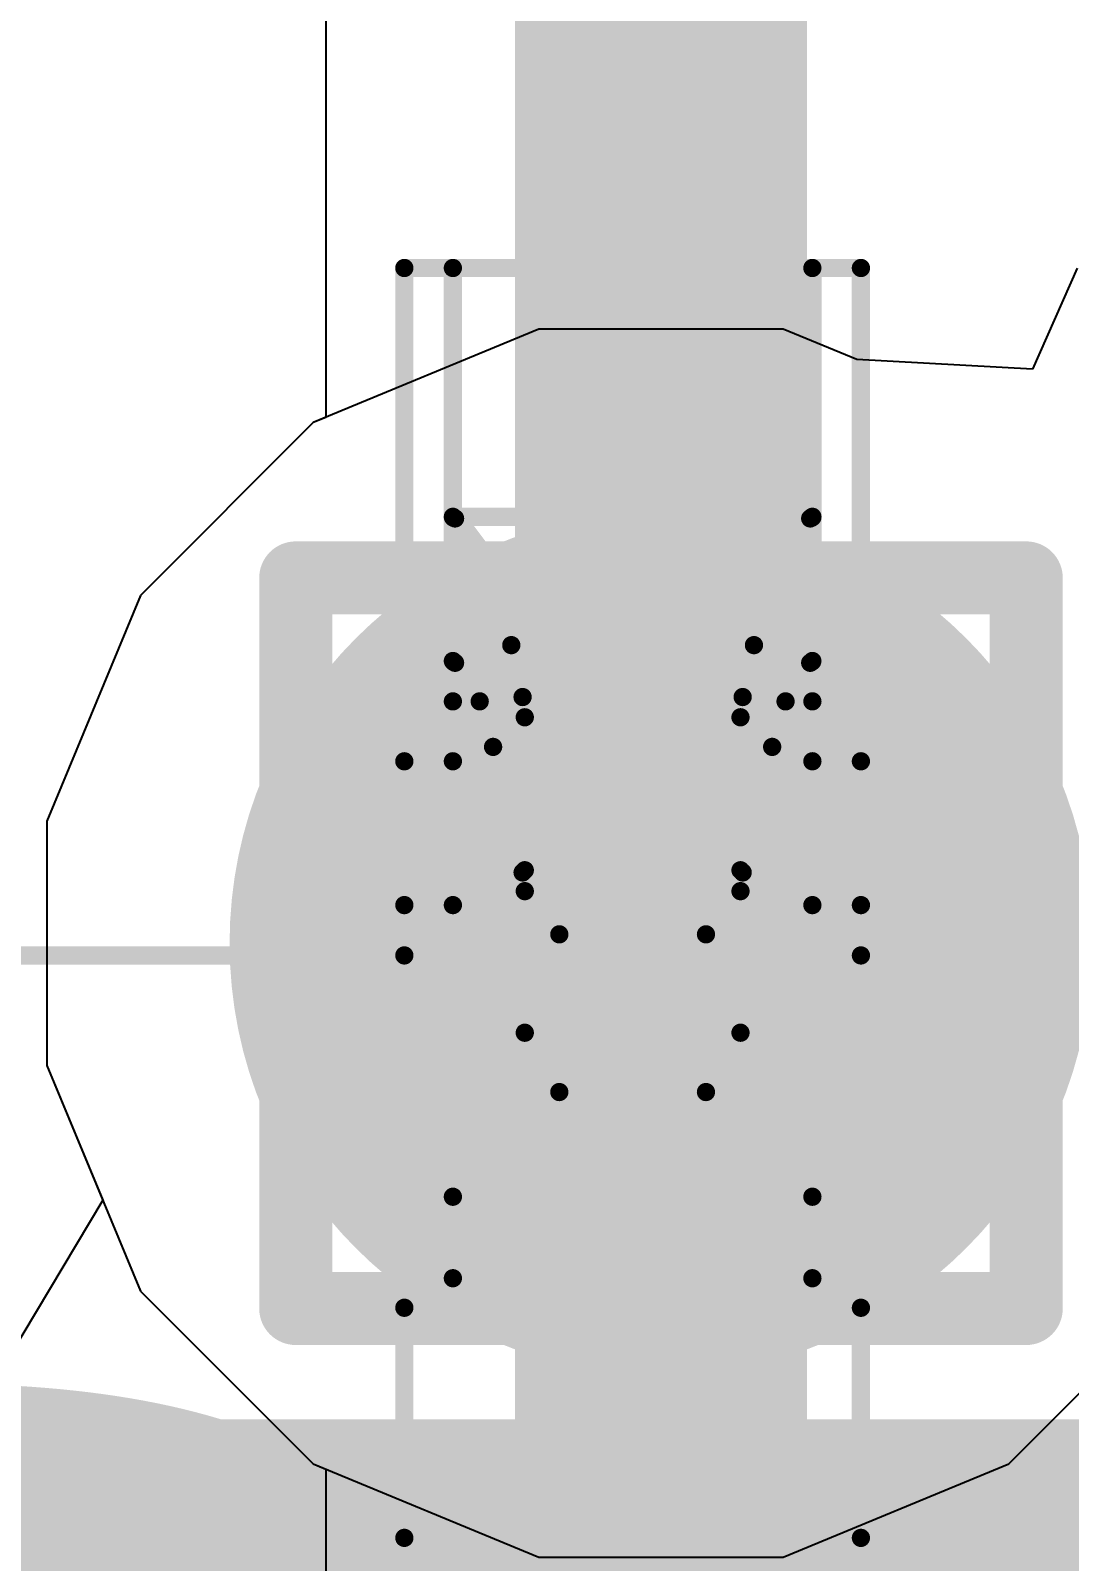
# Model space of a CAD drawing. Header units: inches. Extents: x -11 to 5433, y -4 to 5447.
# Drawn here: x 8.796 to 9.519, y 26.499 to 27.563 of the extents above; entities that cross this region are included whole.
import ezdxf

# ---------------------------------------------------------------- set-up
doc = ezdxf.new("R2010")
doc.units = ezdxf.units.IN
for name, color, linetype in [('Bottom Layer', 5, 'Continuous'), ('Bottom Overlay', 54, 'Continuous'), ('Drill Drawing', 1, 'Continuous'), ('Ground', 16, 'Continuous'), ('Mechanical 4', 56, 'Continuous'), ('Power', 76, 'Continuous'), ('Top Layer', 1, 'Continuous'), ('Top Solder', 216, 'Continuous'), ('Via Holes', 16, 'Continuous')]:
    doc.layers.add(name, color=color, linetype=linetype)
doc.styles.add('Arial', font='', dxfattribs={"height": 0.2})
doc.styles.get('Arial').set_extended_font_data('Arial')

# ---------------------------------------------------------------- blocks, each defined once
blk = doc.blocks.new('QTH_030_01_L_D_A_K_TR_157')
at = {"layer": 'Top Solder'}
for points in [[(5.49590087, 3.91260076), (6.00410153, 3.91260076), (6.00410153, 2.25940112), (5.49590087, 2.25940112)], [(5.99589987, 3.91260076), (6.50410053, 3.91260076), (6.50410053, 2.25940112), (5.99589987, 2.25940112)], [(6.49589887, 3.91260076), (7.00409953, 3.91260076), (7.00409953, 2.25940112), (6.49589887, 2.25940112)]]:
    blk.add_hatch(color=216, dxfattribs=at).paths.add_polyline_path(points)

msp = doc.modelspace()

# ---------------------------------------------------------------- hatches: boundary and pattern name
at = {"layer": 'Bottom Layer'}
h = msp.add_hatch(color=5, dxfattribs=at)
edge = h.paths.add_edge_path()
edge.add_arc((9.2346272, 26.92845008), 0.2999994, 0, 360)
at = {"layer": 'Ground'}
h = msp.add_hatch(color=16, dxfattribs=at)
edge = h.paths.add_edge_path()
edge.add_arc((9.2346272, 26.92845008), 0.2999994, 0, 360)
at = {"layer": 'Power'}
h = msp.add_hatch(color=76, dxfattribs=at)
edge = h.paths.add_edge_path()
edge.add_arc((9.2346272, 26.92845008), 0.2999994, 0, 360)
at = {"layer": 'Top Layer'}
h = msp.add_hatch(color=1, dxfattribs=at)
edge = h.paths.add_edge_path()
edge.add_arc((9.2346272, 26.92845008), 0.2999994, 0, 360)
at = {"layer": 'Via Holes'}
h = msp.add_hatch(color=7, dxfattribs=at)
edge = h.paths.add_edge_path()
edge.add_arc((9.2346272, 26.92845008), 0.1499997, 0, 360)

# ---------------------------------------------------------------- linework, layer by layer
at = {"layer": 'Bottom Layer'}
for p, q in [((9.00154918, 27.63581468), (9.00154918, 27.29408308)), ((9.00154918, 27.29408308), (8.99275316, 27.29044072)), ((8.99275316, 27.29044072), (8.87263656, 27.17032412)), ((8.87263656, 27.17032412), (8.807627799999999, 27.01338514)), ((8.807627799999999, 27.01338514), (8.807627799999999, 26.84351502)), ((8.807627799999999, 26.84351502), (8.87263656, 26.68657604)), ((8.87263656, 26.68657604), (8.99275316, 26.56645944)), ((8.99275316, 26.56645944), (9.00154918, 26.56281708)), ((9.00154918, 26.56281708), (9.00154918, 24.4403499))]:
    msp.add_line(p, q, dxfattribs=at)
for points in [[(9.2346272, 27.63581468, 0.2032, 0.2032, 0), (10.13555758, 28.53674506, 0.2032, 0.2032, 0)], [(9.2346272, 26.92845008, 0.2032, 0.2032, 0), (9.2346272, 27.63581468, 0.2032, 0.2032, 0)], [(9.2346272, 23.89421942, 0.2032, 0.2032, 0), (9.2346272, 26.92845008, 0.2032, 0.2032, 0)]]:
    msp.add_lwpolyline(points, format="xyseb", dxfattribs=at)
for points in [[(9.1838272, 27.63581468, 0.1016, 0.1016, 1), (9.285427199999999, 27.63581468, 0.1016, 0.1016, 1)], [(9.1838272, 27.63581468, 0.1016, 0.1016, 1), (9.285427199999999, 27.63581468, 0.1016, 0.1016, 1)], [(9.1838272, 26.92845008, 0.1016, 0.1016, 1), (9.285427199999999, 26.92845008, 0.1016, 0.1016, 1)], [(9.1838272, 26.92845008, 0.1016, 0.1016, 1), (9.285427199999999, 26.92845008, 0.1016, 0.1016, 1)]]:
    msp.add_lwpolyline(points, format="xyseb", close=True, dxfattribs=at)
at = {"layer": 'Drill Drawing'}
for points in [[(8.980627199999999, 27.18245008, 0.0508, 0.0508, 0), (9.4886272, 27.18245008, 0.0508, 0.0508, 0)], [(8.980627199999999, 26.67445008, 0.0508, 0.0508, 0), (8.980627199999999, 27.18245008, 0.0508, 0.0508, 0)], [(9.4886272, 26.67445008, 0.0508, 0.0508, 0), (9.4886272, 27.18245008, 0.0508, 0.0508, 0)], [(9.0822272, 27.08085008, 0.0508, 0.0508, 0), (9.3870272, 27.08085008, 0.0508, 0.0508, 0)], [(9.0822272, 26.77605008, 0.0508, 0.0508, 0), (9.0822272, 27.08085008, 0.0508, 0.0508, 0)], [(9.3870272, 26.77605008, 0.0508, 0.0508, 0), (9.3870272, 27.08085008, 0.0508, 0.0508, 0)], [(9.0822272, 26.77605008, 0.0508, 0.0508, 0), (9.3870272, 26.77605008, 0.0508, 0.0508, 0)], [(8.980627199999999, 26.67445008, 0.0508, 0.0508, 0), (9.4886272, 26.67445008, 0.0508, 0.0508, 0)]]:
    msp.add_lwpolyline(points, format="xyseb", dxfattribs=at)
for points in [[(8.9679272, 27.18245008, 0.0254, 0.0254, 1), (8.9933272, 27.18245008, 0.0254, 0.0254, 1)], [(8.9679272, 27.18245008, 0.0254, 0.0254, 1), (8.9933272, 27.18245008, 0.0254, 0.0254, 1)], [(9.4759272, 27.18245008, 0.0254, 0.0254, 1), (9.5013272, 27.18245008, 0.0254, 0.0254, 1)], [(9.4759272, 27.18245008, 0.0254, 0.0254, 1), (9.5013272, 27.18245008, 0.0254, 0.0254, 1)], [(9.0695272, 27.08085008, 0.0254, 0.0254, 1), (9.094927199999999, 27.08085008, 0.0254, 0.0254, 1)], [(9.0695272, 27.08085008, 0.0254, 0.0254, 1), (9.094927199999999, 27.08085008, 0.0254, 0.0254, 1)], [(9.3743272, 27.08085008, 0.0254, 0.0254, 1), (9.3997272, 27.08085008, 0.0254, 0.0254, 1)], [(9.3743272, 27.08085008, 0.0254, 0.0254, 1), (9.3997272, 27.08085008, 0.0254, 0.0254, 1)], [(9.0695272, 26.77605008, 0.0254, 0.0254, 1), (9.094927199999999, 26.77605008, 0.0254, 0.0254, 1)], [(9.0695272, 26.77605008, 0.0254, 0.0254, 1), (9.094927199999999, 26.77605008, 0.0254, 0.0254, 1)], [(9.3743272, 26.77605008, 0.0254, 0.0254, 1), (9.3997272, 26.77605008, 0.0254, 0.0254, 1)], [(9.3743272, 26.77605008, 0.0254, 0.0254, 1), (9.3997272, 26.77605008, 0.0254, 0.0254, 1)], [(8.9679272, 26.67445008, 0.0254, 0.0254, 1), (8.9933272, 26.67445008, 0.0254, 0.0254, 1)], [(8.9679272, 26.67445008, 0.0254, 0.0254, 1), (8.9933272, 26.67445008, 0.0254, 0.0254, 1)], [(9.4759272, 26.67445008, 0.0254, 0.0254, 1), (9.5013272, 26.67445008, 0.0254, 0.0254, 1)], [(9.4759272, 26.67445008, 0.0254, 0.0254, 1), (9.5013272, 26.67445008, 0.0254, 0.0254, 1)]]:
    msp.add_lwpolyline(points, format="xyseb", close=True, dxfattribs=at)
at = {"layer": 'Ground'}
for p, q in [((9.5240348, 27.39775318), (9.49292234, 27.3275171)), ((9.149692139999999, 27.35544948), (8.99275316, 27.29044072)), ((9.31956226, 27.35544948), (9.149692139999999, 27.35544948)), ((9.37072802, 27.33425572), (9.31956226, 27.35544948)), ((9.49292234, 27.3275171), (9.37072802, 27.33425572)), ((8.99275316, 27.29044072), (8.87263656, 27.17032412)), ((8.87263656, 27.17032412), (8.807627799999999, 27.01338514)), ((8.807627799999999, 27.01338514), (8.807627799999999, 26.84351502)), ((8.807627799999999, 26.84351502), (8.87263656, 26.68657604)), ((8.87263656, 26.68657604), (8.99275316, 26.56645944)), ((9.47650124, 26.56645944), (9.596617839999999, 26.68657604)), ((8.99275316, 26.56645944), (9.149692139999999, 26.50145068)), ((9.31956226, 26.50145068), (9.47650124, 26.56645944)), ((9.149692139999999, 26.50145068), (9.31956226, 26.50145068))]:
    msp.add_line(p, q, dxfattribs=at)
at = {"layer": 'Mechanical 4'}
for points in [[(9.0561541, 27.39794622, 0.0127, 0.0127, 0), (9.3736541, 27.39794622, 0.0127, 0.0127, 0)], [(9.0561541, 26.5149457, 0.0127, 0.0127, 0), (9.0561541, 27.39794622, 0.0127, 0.0127, 0)], [(9.08990562, 26.69548128, 0.0127, 0.0127, 0), (9.08990562, 27.39794622, 0.0127, 0.0127, 0)], [(9.33990512, 26.69548128, 0.0127, 0.0127, 0), (9.33990512, 27.39794622, 0.0127, 0.0127, 0)], [(9.3736541, 26.5149457, 0.0127, 0.0127, 0), (9.3736541, 27.39794622, 0.0127, 0.0127, 0)], [(9.0899996, 27.224609, 0.0127, 0.0127, -0.0326054854900271), (9.089903080000001, 27.22474616, 0.0127, 0.0127, 0)], [(9.08990562, 27.22494682, 0.0127, 0.0127, 0), (9.33990512, 27.22494682, 0.0127, 0.0127, 0)], [(9.09007072, 27.22453788, 0.0127, 0.0127, -0.02828759407370729), (9.09000214, 27.224609, 0.0127, 0.0127, 0)], [(9.090164699999999, 27.22445914, 0.0127, 0.0127, -0.02675080195498247), (9.09007072, 27.22453788, 0.0127, 0.0127, 0)], [(9.09028916, 27.22437278, 0.0127, 0.0127, -0.02199381122889191), (9.090164699999999, 27.22445914, 0.0127, 0.0127, 0)], [(9.090456799999998, 27.22427626, 0.0127, 0.0127, -0.01668692775110272), (9.09028916, 27.22437278, 0.0127, 0.0127, 0)], [(9.09066, 27.22416958, 0.0127, 0.0127, -0.009375562057517167), (9.09045426, 27.22427626, 0.0127, 0.0127, 0)], [(9.09089876, 27.22405528, 0.0127, 0.0127, -0.005205298928596965), (9.09066, 27.22416704, 0.0127, 0.0127, 0)], [(9.09089876, 27.22405528, 0.0127, 0.0127, 0), (9.091155299999999, 27.2239359, 0.0127, 0.0127, 0)], [(9.091155299999999, 27.2239359, 0.0127, 0.0127, 0), (9.091424539999998, 27.22381652, 0.0127, 0.0127, 0)], [(9.091424539999998, 27.12343572, 0.0127, 0.0127, 0), (9.091424539999998, 27.22381652, 0.0127, 0.0127, 0)], [(9.091424539999998, 27.22381652, 0.0127, 0.0127, -0.1798941776662689), (9.13053292, 27.13571154, 0.0127, 0.0127, 0)], [(9.299277819999999, 27.13571154, 0.0127, 0.0127, -0.1798941776662689), (9.3383862, 27.22381652, 0.0127, 0.0127, 0)], [(9.3383862, 27.22381652, 0.0127, 0.0127, 0), (9.33889674, 27.22405274, 0.0127, 0.0127, 0)], [(9.3383862, 27.12343572, 0.0127, 0.0127, 0), (9.3383862, 27.22381652, 0.0127, 0.0127, 0)], [(9.33889674, 27.22405274, 0.0127, 0.0127, 0), (9.33913296, 27.2241645, 0.0127, 0.0127, 0)], [(9.339343779999998, 27.22427118, 0.0127, 0.0127, -0.007070259544648636), (9.33913296, 27.2241645, 0.0127, 0.0127, 0)], [(9.339519039999999, 27.22437024, 0.0127, 0.0127, -0.01220881844526763), (9.33934124, 27.22427118, 0.0127, 0.0127, 0)], [(9.33966128, 27.22446168, 0.0127, 0.0127, -0.02261982994822767), (9.33952158, 27.22437024, 0.0127, 0.0127, 0)], [(9.3397578, 27.22454042, 0.0127, 0.0127, -0.03188108952632918), (9.339658739999999, 27.22446168, 0.0127, 0.0127, 0)], [(9.33982384, 27.22461408, 0.0127, 0.0127, -0.03744577971802591), (9.3397578, 27.22454042, 0.0127, 0.0127, 0)], [(9.33986956, 27.22468012, 0.0127, 0.0127, -0.0326886642812205), (9.33982384, 27.22461154, 0.0127, 0.0127, 0)], [(9.33990258, 27.22474616, 0.0127, 0.0127, -0.01323434488207277), (9.33986702, 27.22468012, 0.0127, 0.0127, 0)], [(9.13053292, 27.13571154, 0.0127, 0.0127, 0), (9.299277819999999, 27.13571154, 0.0127, 0.0127, 0)], [(9.13053292, 27.13571154, 0.0127, 0.0127, 0), (9.1383866, 27.0996156, 0.0127, 0.0127, 0)], [(9.29142414, 27.0996156, 0.0127, 0.0127, 0), (9.299277819999999, 27.13571154, 0.0127, 0.0127, 0)], [(9.09000214, 27.1244949, 0.0127, 0.0127, -0.02859692944969303), (9.089903080000001, 27.12467778, 0.0127, 0.0127, 0)], [(9.090164699999999, 27.12429678, 0.0127, 0.0127, -0.05432141879523286), (9.090004679999998, 27.12449744, 0.0127, 0.0127, 0)], [(9.09028916, 27.1241774, 0.0127, 0.0127, -0.02338615136257071), (9.090164699999999, 27.12429424, 0.0127, 0.0127, 0)], [(9.09045426, 27.12405294, 0.0127, 0.0127, -0.01856230620064874), (9.09028916, 27.12417994, 0.0127, 0.0127, 0)], [(9.09066, 27.12390816, 0.0127, 0.0127, -0.01073692515554135), (9.09045426, 27.1240504, 0.0127, 0.0127, 0)], [(9.09089876, 27.12375576, 0.0127, 0.0127, -0.006054831039787345), (9.09066254, 27.12390816, 0.0127, 0.0127, 0)], [(9.09089876, 27.1237583, 0.0127, 0.0127, 0), (9.091155299999999, 27.12359828, 0.0127, 0.0127, 0)], [(9.091155299999999, 27.12359828, 0.0127, 0.0127, 0), (9.091424539999998, 27.12343572, 0.0127, 0.0127, 0)], [(9.091424539999998, 27.12343826, 0.0127, 0.0127, -0.1625908253546253), (9.11786594, 27.0649446, 0.0127, 0.0127, 0)], [(9.3119448, 27.0649446, 0.0127, 0.0127, -0.1625908253546254), (9.3383862, 27.12343826, 0.0127, 0.0127, 0)], [(9.3383862, 27.12343572, 0.0127, 0.0127, 0), (9.33889674, 27.12375322, 0.0127, 0.0127, 0)], [(9.33913296, 27.12390308, 0.0127, 0.0127, -0.004820614362828919), (9.33889674, 27.12375322, 0.0127, 0.0127, 0)], [(9.33934124, 27.12404532, 0.0127, 0.0127, -0.008119958883535592), (9.33913042, 27.12390308, 0.0127, 0.0127, 0)], [(9.339519039999999, 27.12418248, 0.0127, 0.0127, -0.01372913840224091), (9.33934124, 27.12404786, 0.0127, 0.0127, 0)], [(9.339658739999999, 27.12429932, 0.0127, 0.0127, -0.02446216609395667), (9.33952158, 27.12417994, 0.0127, 0.0127, 0)], [(9.3397578, 27.124406, 0.0127, 0.0127, -0.03231853505447358), (9.339658739999999, 27.12429932, 0.0127, 0.0127, 0)], [(9.33982384, 27.12450252, 0.0127, 0.0127, -0.03504148004657327), (9.3397578, 27.124406, 0.0127, 0.0127, 0)], [(9.33986956, 27.12459142, 0.0127, 0.0127, -0.02840446108868907), (9.33982384, 27.12450252, 0.0127, 0.0127, 0)], [(9.33990512, 27.12467524, 0.0127, 0.0127, -0.01102179287357627), (9.33986956, 27.12458888, 0.0127, 0.0127, 0)], [(9.08990562, 27.09661078, 0.0127, 0.0127, 0), (9.108566999999999, 27.09661078, 0.0127, 0.0127, 0)], [(9.1383866, 26.9776575, 0.0127, 0.0127, 0), (9.1383866, 27.0996156, 0.0127, 0.0127, 0)], [(9.1383866, 27.0996156, 0.0127, 0.0127, -0.05365795323432798), (9.13990552, 27.085544, 0.0127, 0.0127, 0)], [(9.28990522, 27.085544, 0.0127, 0.0127, -0.05365795323520318), (9.29142414, 27.0996156, 0.0127, 0.0127, 0)], [(9.29142414, 26.9776575, 0.0127, 0.0127, 0), (9.29142414, 27.0996156, 0.0127, 0.0127, 0)], [(9.321243739999998, 27.09661078, 0.0127, 0.0127, 0), (9.33990512, 27.09661078, 0.0127, 0.0127, 0)], [(9.13990552, 26.86619468, 0.0127, 0.0127, 0), (9.13990552, 27.085544, 0.0127, 0.0127, 0)], [(9.28990522, 26.86619468, 0.0127, 0.0127, 0), (9.28990522, 27.085544, 0.0127, 0.0127, 0)], [(9.1178634, 27.06494714, 0.0127, 0.0127, 0), (9.1383866, 26.9776575, 0.0127, 0.0127, 0)], [(9.29142414, 26.9776575, 0.0127, 0.0127, 0), (9.3119448, 27.06494714, 0.0127, 0.0127, 0)], [(9.0561541, 27.05494462, 0.0127, 0.0127, 0), (9.08990562, 27.05494462, 0.0127, 0.0127, 0)], [(9.33990512, 27.05494462, 0.0127, 0.0127, 0), (9.3736541, 27.05494462, 0.0127, 0.0127, 0)], [(9.1383866, 26.9776575, 0.0127, 0.0127, -0.05786387190151768), (9.13990552, 26.96463492, 0.0127, 0.0127, 0)], [(9.163913599999999, 26.93460704, 0.0127, 0.0127, -0.2374801051851251), (9.13990552, 26.97917896, 0.0127, 0.0127, 0)], [(9.28990522, 26.97917896, 0.0127, 0.0127, -0.2374801051860468), (9.26589714, 26.93460704, 0.0127, 0.0127, 0)], [(9.28990522, 26.96463492, 0.0127, 0.0127, -0.05786387190108001), (9.29142414, 26.9776575, 0.0127, 0.0127, 0)], [(9.0561541, 26.95494482, 0.0127, 0.0127, 0), (9.08990562, 26.95494482, 0.0127, 0.0127, 0)], [(9.33990512, 26.95494482, 0.0127, 0.0127, 0), (9.3736541, 26.95494482, 0.0127, 0.0127, 0)], [(9.16391614, 26.93460704, 0.0127, 0.0127, 0), (9.2658946, 26.93460704, 0.0127, 0.0127, 0)], [(9.16391614, 26.82494508, 0.0127, 0.0127, 0), (9.16391614, 26.93460704, 0.0127, 0.0127, 0)], [(9.2658946, 26.82494508, 0.0127, 0.0127, 0), (9.2658946, 26.93460704, 0.0127, 0.0127, 0)], [(8.7386541, 26.91994615999999, 0.0127, 0.0127, 0), (9.0561541, 26.91994615999999, 0.0127, 0.0127, 0)], [(9.3736541, 26.91994615999999, 0.0127, 0.0127, 0), (9.691154099999999, 26.91994615999999, 0.0127, 0.0127, 0)], [(9.163913599999999, 26.82494762, 0.0127, 0.0127, -0.2473774779348601), (9.13990552, 26.86619722, 0.0127, 0.0127, 0)], [(9.28990522, 26.86619722, 0.0127, 0.0127, -0.2473774779353234), (9.26589714, 26.82494762, 0.0127, 0.0127, 0)], [(9.16391614, 26.82494508, 0.0127, 0.0127, 0), (9.2658946, 26.82494508, 0.0127, 0.0127, 0)], [(9.08990562, 26.75215376, 0.0127, 0.0127, 0), (9.33990512, 26.75215376, 0.0127, 0.0127, 0)], [(9.08990562, 26.69548128, 0.0127, 0.0127, 0), (9.33990512, 26.69548128, 0.0127, 0.0127, 0)], [(9.0561541, 26.67494538, 0.0127, 0.0127, 0), (9.3736541, 26.67494538, 0.0127, 0.0127, 0)], [(9.0561541, 26.5149457, 0.0127, 0.0127, 0), (9.3736541, 26.5149457, 0.0127, 0.0127, 0)]]:
    msp.add_lwpolyline(points, format="xyseb", dxfattribs=at)
for points in [[(9.0529791, 27.39794622, 0.00635, 0.00635, 1), (9.0593291, 27.39794622, 0.00635, 0.00635, 1)], [(9.0529791, 27.39794622, 0.00635, 0.00635, 1), (9.0593291, 27.39794622, 0.00635, 0.00635, 1)], [(9.086730619999999, 27.39794622, 0.00635, 0.00635, 1), (9.09308062, 27.39794622, 0.00635, 0.00635, 1)], [(9.33673012, 27.39794622, 0.00635, 0.00635, 1), (9.34308012, 27.39794622, 0.00635, 0.00635, 1)], [(9.370479099999999, 27.39794622, 0.00635, 0.00635, 1), (9.3768291, 27.39794622, 0.00635, 0.00635, 1)], [(9.370479099999999, 27.39794622, 0.00635, 0.00635, 1), (9.3768291, 27.39794622, 0.00635, 0.00635, 1)], [(9.086728079999999, 27.22474616, 0.00635, 0.00635, 1), (9.09307808, 27.22474616, 0.00635, 0.00635, 1)], [(9.086730619999999, 27.22494682, 0.00635, 0.00635, 1), (9.09308062, 27.22494682, 0.00635, 0.00635, 1)], [(9.0868246, 27.224609, 0.00635, 0.00635, 1), (9.0931746, 27.224609, 0.00635, 0.00635, 1)], [(9.086827139999999, 27.224609, 0.00635, 0.00635, 1), (9.09317714, 27.224609, 0.00635, 0.00635, 1)], [(9.08689572, 27.22453788, 0.00635, 0.00635, 1), (9.093245719999999, 27.22453788, 0.00635, 0.00635, 1)], [(9.08689572, 27.22453788, 0.00635, 0.00635, 1), (9.093245719999999, 27.22453788, 0.00635, 0.00635, 1)], [(9.0869897, 27.22445914, 0.00635, 0.00635, 1), (9.0933397, 27.22445914, 0.00635, 0.00635, 1)], [(9.0869897, 27.22445914, 0.00635, 0.00635, 1), (9.0933397, 27.22445914, 0.00635, 0.00635, 1)], [(9.087114159999999, 27.22437278, 0.00635, 0.00635, 1), (9.09346416, 27.22437278, 0.00635, 0.00635, 1)], [(9.087114159999999, 27.22437278, 0.00635, 0.00635, 1), (9.09346416, 27.22437278, 0.00635, 0.00635, 1)], [(9.087279259999999, 27.22427626, 0.00635, 0.00635, 1), (9.09362926, 27.22427626, 0.00635, 0.00635, 1)], [(9.0872818, 27.22427626, 0.00635, 0.00635, 1), (9.093631799999999, 27.22427626, 0.00635, 0.00635, 1)], [(9.087485, 27.22416958, 0.00635, 0.00635, 1), (9.093834999999999, 27.22416958, 0.00635, 0.00635, 1)], [(9.087485, 27.22416704, 0.00635, 0.00635, 1), (9.093834999999999, 27.22416704, 0.00635, 0.00635, 1)], [(9.08772376, 27.22405528, 0.00635, 0.00635, 1), (9.094073759999999, 27.22405528, 0.00635, 0.00635, 1)], [(9.08772376, 27.22405528, 0.00635, 0.00635, 1), (9.094073759999999, 27.22405528, 0.00635, 0.00635, 1)], [(9.0879803, 27.2239359, 0.00635, 0.00635, 1), (9.0943303, 27.2239359, 0.00635, 0.00635, 1)], [(9.0879803, 27.2239359, 0.00635, 0.00635, 1), (9.0943303, 27.2239359, 0.00635, 0.00635, 1)], [(9.08824954, 27.22381652, 0.00635, 0.00635, 1), (9.094599539999999, 27.22381652, 0.00635, 0.00635, 1)], [(9.08824954, 27.22381652, 0.00635, 0.00635, 1), (9.094599539999999, 27.22381652, 0.00635, 0.00635, 1)], [(9.08824954, 27.22381652, 0.00635, 0.00635, 1), (9.094599539999999, 27.22381652, 0.00635, 0.00635, 1)], [(9.3352112, 27.22381652, 0.00635, 0.00635, 1), (9.3415612, 27.22381652, 0.00635, 0.00635, 1)], [(9.3352112, 27.22381652, 0.00635, 0.00635, 1), (9.3415612, 27.22381652, 0.00635, 0.00635, 1)], [(9.3352112, 27.22381652, 0.00635, 0.00635, 1), (9.3415612, 27.22381652, 0.00635, 0.00635, 1)], [(9.335721739999999, 27.22405274, 0.00635, 0.00635, 1), (9.34207174, 27.22405274, 0.00635, 0.00635, 1)], [(9.335721739999999, 27.22405274, 0.00635, 0.00635, 1), (9.34207174, 27.22405274, 0.00635, 0.00635, 1)], [(9.335957959999998, 27.2241645, 0.00635, 0.00635, 1), (9.34230796, 27.2241645, 0.00635, 0.00635, 1)], [(9.335957959999998, 27.2241645, 0.00635, 0.00635, 1), (9.34230796, 27.2241645, 0.00635, 0.00635, 1)], [(9.336166239999999, 27.22427118, 0.00635, 0.00635, 1), (9.34251624, 27.22427118, 0.00635, 0.00635, 1)], [(9.33616878, 27.22427118, 0.00635, 0.00635, 1), (9.34251878, 27.22427118, 0.00635, 0.00635, 1)], [(9.33634404, 27.22437024, 0.00635, 0.00635, 1), (9.34269404, 27.22437024, 0.00635, 0.00635, 1)], [(9.336346579999999, 27.22437024, 0.00635, 0.00635, 1), (9.34269658, 27.22437024, 0.00635, 0.00635, 1)], [(9.33648374, 27.22446168, 0.00635, 0.00635, 1), (9.34283374, 27.22446168, 0.00635, 0.00635, 1)], [(9.33648628, 27.22446168, 0.00635, 0.00635, 1), (9.342836279999998, 27.22446168, 0.00635, 0.00635, 1)], [(9.3365828, 27.22454042, 0.00635, 0.00635, 1), (9.3429328, 27.22454042, 0.00635, 0.00635, 1)], [(9.3365828, 27.22454042, 0.00635, 0.00635, 1), (9.3429328, 27.22454042, 0.00635, 0.00635, 1)], [(9.336648839999999, 27.22461408, 0.00635, 0.00635, 1), (9.34299884, 27.22461408, 0.00635, 0.00635, 1)], [(9.336648839999999, 27.22461154, 0.00635, 0.00635, 1), (9.34299884, 27.22461154, 0.00635, 0.00635, 1)], [(9.33669202, 27.22468012, 0.00635, 0.00635, 1), (9.34304202, 27.22468012, 0.00635, 0.00635, 1)], [(9.33669456, 27.22468012, 0.00635, 0.00635, 1), (9.34304456, 27.22468012, 0.00635, 0.00635, 1)], [(9.33672758, 27.22474616, 0.00635, 0.00635, 1), (9.34307758, 27.22474616, 0.00635, 0.00635, 1)], [(9.33673012, 27.22494682, 0.00635, 0.00635, 1), (9.34308012, 27.22494682, 0.00635, 0.00635, 1)], [(9.12735792, 27.13571154, 0.00635, 0.00635, 1), (9.133707919999999, 27.13571154, 0.00635, 0.00635, 1)], [(9.12735792, 27.13571154, 0.00635, 0.00635, 1), (9.133707919999999, 27.13571154, 0.00635, 0.00635, 1)], [(9.12735792, 27.13571154, 0.00635, 0.00635, 1), (9.133707919999999, 27.13571154, 0.00635, 0.00635, 1)], [(9.29610282, 27.13571154, 0.00635, 0.00635, 1), (9.30245282, 27.13571154, 0.00635, 0.00635, 1)], [(9.29610282, 27.13571154, 0.00635, 0.00635, 1), (9.30245282, 27.13571154, 0.00635, 0.00635, 1)], [(9.29610282, 27.13571154, 0.00635, 0.00635, 1), (9.30245282, 27.13571154, 0.00635, 0.00635, 1)], [(9.086728079999999, 27.12467778, 0.00635, 0.00635, 1), (9.09307808, 27.12467778, 0.00635, 0.00635, 1)], [(9.086827139999999, 27.1244949, 0.00635, 0.00635, 1), (9.09317714, 27.1244949, 0.00635, 0.00635, 1)], [(9.08682968, 27.12449744, 0.00635, 0.00635, 1), (9.09317968, 27.12449744, 0.00635, 0.00635, 1)], [(9.0869897, 27.12429678, 0.00635, 0.00635, 1), (9.0933397, 27.12429678, 0.00635, 0.00635, 1)], [(9.0869897, 27.12429424, 0.00635, 0.00635, 1), (9.0933397, 27.12429424, 0.00635, 0.00635, 1)], [(9.087114159999999, 27.12417994, 0.00635, 0.00635, 1), (9.09346416, 27.12417994, 0.00635, 0.00635, 1)], [(9.087114159999999, 27.1241774, 0.00635, 0.00635, 1), (9.09346416, 27.1241774, 0.00635, 0.00635, 1)], [(9.087279259999999, 27.12405294, 0.00635, 0.00635, 1), (9.09362926, 27.12405294, 0.00635, 0.00635, 1)], [(9.087279259999999, 27.1240504, 0.00635, 0.00635, 1), (9.09362926, 27.1240504, 0.00635, 0.00635, 1)], [(9.087485, 27.12390816, 0.00635, 0.00635, 1), (9.093834999999999, 27.12390816, 0.00635, 0.00635, 1)], [(9.08748754, 27.12390816, 0.00635, 0.00635, 1), (9.093837539999999, 27.12390816, 0.00635, 0.00635, 1)], [(9.08772376, 27.1237583, 0.00635, 0.00635, 1), (9.094073759999999, 27.1237583, 0.00635, 0.00635, 1)], [(9.08772376, 27.12375576, 0.00635, 0.00635, 1), (9.094073759999999, 27.12375576, 0.00635, 0.00635, 1)], [(9.0879803, 27.12359828, 0.00635, 0.00635, 1), (9.0943303, 27.12359828, 0.00635, 0.00635, 1)], [(9.0879803, 27.12359828, 0.00635, 0.00635, 1), (9.0943303, 27.12359828, 0.00635, 0.00635, 1)], [(9.08824954, 27.12343826, 0.00635, 0.00635, 1), (9.094599539999999, 27.12343826, 0.00635, 0.00635, 1)], [(9.08824954, 27.12343572, 0.00635, 0.00635, 1), (9.094599539999999, 27.12343572, 0.00635, 0.00635, 1)], [(9.08824954, 27.12343572, 0.00635, 0.00635, 1), (9.094599539999999, 27.12343572, 0.00635, 0.00635, 1)], [(9.3352112, 27.12343826, 0.00635, 0.00635, 1), (9.3415612, 27.12343826, 0.00635, 0.00635, 1)], [(9.3352112, 27.12343572, 0.00635, 0.00635, 1), (9.3415612, 27.12343572, 0.00635, 0.00635, 1)], [(9.3352112, 27.12343572, 0.00635, 0.00635, 1), (9.3415612, 27.12343572, 0.00635, 0.00635, 1)], [(9.335721739999999, 27.12375322, 0.00635, 0.00635, 1), (9.34207174, 27.12375322, 0.00635, 0.00635, 1)], [(9.335721739999999, 27.12375322, 0.00635, 0.00635, 1), (9.34207174, 27.12375322, 0.00635, 0.00635, 1)], [(9.33595542, 27.12390308, 0.00635, 0.00635, 1), (9.342305419999999, 27.12390308, 0.00635, 0.00635, 1)], [(9.335957959999998, 27.12390308, 0.00635, 0.00635, 1), (9.34230796, 27.12390308, 0.00635, 0.00635, 1)], [(9.336166239999999, 27.12404786, 0.00635, 0.00635, 1), (9.34251624, 27.12404786, 0.00635, 0.00635, 1)], [(9.336166239999999, 27.12404532, 0.00635, 0.00635, 1), (9.34251624, 27.12404532, 0.00635, 0.00635, 1)], [(9.33634404, 27.12418248, 0.00635, 0.00635, 1), (9.34269404, 27.12418248, 0.00635, 0.00635, 1)], [(9.336346579999999, 27.12417994, 0.00635, 0.00635, 1), (9.34269658, 27.12417994, 0.00635, 0.00635, 1)], [(9.33648374, 27.12429932, 0.00635, 0.00635, 1), (9.34283374, 27.12429932, 0.00635, 0.00635, 1)], [(9.33648374, 27.12429932, 0.00635, 0.00635, 1), (9.34283374, 27.12429932, 0.00635, 0.00635, 1)], [(9.3365828, 27.124406, 0.00635, 0.00635, 1), (9.3429328, 27.124406, 0.00635, 0.00635, 1)], [(9.3365828, 27.124406, 0.00635, 0.00635, 1), (9.3429328, 27.124406, 0.00635, 0.00635, 1)], [(9.336648839999999, 27.12450252, 0.00635, 0.00635, 1), (9.34299884, 27.12450252, 0.00635, 0.00635, 1)], [(9.336648839999999, 27.12450252, 0.00635, 0.00635, 1), (9.34299884, 27.12450252, 0.00635, 0.00635, 1)], [(9.33669456, 27.12459142, 0.00635, 0.00635, 1), (9.34304456, 27.12459142, 0.00635, 0.00635, 1)], [(9.33669456, 27.12458888, 0.00635, 0.00635, 1), (9.34304456, 27.12458888, 0.00635, 0.00635, 1)], [(9.33673012, 27.12467524, 0.00635, 0.00635, 1), (9.34308012, 27.12467524, 0.00635, 0.00635, 1)], [(9.086730619999999, 27.09661078, 0.00635, 0.00635, 1), (9.09308062, 27.09661078, 0.00635, 0.00635, 1)], [(9.105392, 27.09661078, 0.00635, 0.00635, 1), (9.111742, 27.09661078, 0.00635, 0.00635, 1)], [(9.135211599999998, 27.0996156, 0.00635, 0.00635, 1), (9.1415616, 27.0996156, 0.00635, 0.00635, 1)], [(9.135211599999998, 27.0996156, 0.00635, 0.00635, 1), (9.1415616, 27.0996156, 0.00635, 0.00635, 1)], [(9.135211599999998, 27.0996156, 0.00635, 0.00635, 1), (9.1415616, 27.0996156, 0.00635, 0.00635, 1)], [(9.28824914, 27.0996156, 0.00635, 0.00635, 1), (9.294599139999999, 27.0996156, 0.00635, 0.00635, 1)], [(9.28824914, 27.0996156, 0.00635, 0.00635, 1), (9.294599139999999, 27.0996156, 0.00635, 0.00635, 1)], [(9.28824914, 27.0996156, 0.00635, 0.00635, 1), (9.294599139999999, 27.0996156, 0.00635, 0.00635, 1)], [(9.31806874, 27.09661078, 0.00635, 0.00635, 1), (9.32441874, 27.09661078, 0.00635, 0.00635, 1)], [(9.33673012, 27.09661078, 0.00635, 0.00635, 1), (9.34308012, 27.09661078, 0.00635, 0.00635, 1)], [(9.136730519999999, 27.085544, 0.00635, 0.00635, 1), (9.14308052, 27.085544, 0.00635, 0.00635, 1)], [(9.136730519999999, 27.085544, 0.00635, 0.00635, 1), (9.14308052, 27.085544, 0.00635, 0.00635, 1)], [(9.286730219999999, 27.085544, 0.00635, 0.00635, 1), (9.29308022, 27.085544, 0.00635, 0.00635, 1)], [(9.286730219999999, 27.085544, 0.00635, 0.00635, 1), (9.29308022, 27.085544, 0.00635, 0.00635, 1)], [(9.114688399999999, 27.06494714, 0.00635, 0.00635, 1), (9.1210384, 27.06494714, 0.00635, 0.00635, 1)], [(9.11469094, 27.0649446, 0.00635, 0.00635, 1), (9.121040939999999, 27.0649446, 0.00635, 0.00635, 1)], [(9.3087698, 27.06494714, 0.00635, 0.00635, 1), (9.3151198, 27.06494714, 0.00635, 0.00635, 1)], [(9.3087698, 27.0649446, 0.00635, 0.00635, 1), (9.3151198, 27.0649446, 0.00635, 0.00635, 1)], [(9.0529791, 27.05494462, 0.00635, 0.00635, 1), (9.0593291, 27.05494462, 0.00635, 0.00635, 1)], [(9.086730619999999, 27.05494462, 0.00635, 0.00635, 1), (9.09308062, 27.05494462, 0.00635, 0.00635, 1)], [(9.33673012, 27.05494462, 0.00635, 0.00635, 1), (9.34308012, 27.05494462, 0.00635, 0.00635, 1)], [(9.370479099999999, 27.05494462, 0.00635, 0.00635, 1), (9.3768291, 27.05494462, 0.00635, 0.00635, 1)], [(9.135211599999998, 26.9776575, 0.00635, 0.00635, 1), (9.1415616, 26.9776575, 0.00635, 0.00635, 1)], [(9.135211599999998, 26.9776575, 0.00635, 0.00635, 1), (9.1415616, 26.9776575, 0.00635, 0.00635, 1)], [(9.135211599999998, 26.9776575, 0.00635, 0.00635, 1), (9.1415616, 26.9776575, 0.00635, 0.00635, 1)], [(9.136730519999999, 26.97917896, 0.00635, 0.00635, 1), (9.14308052, 26.97917896, 0.00635, 0.00635, 1)], [(9.286730219999999, 26.97917896, 0.00635, 0.00635, 1), (9.29308022, 26.97917896, 0.00635, 0.00635, 1)], [(9.28824914, 26.9776575, 0.00635, 0.00635, 1), (9.294599139999999, 26.9776575, 0.00635, 0.00635, 1)], [(9.28824914, 26.9776575, 0.00635, 0.00635, 1), (9.294599139999999, 26.9776575, 0.00635, 0.00635, 1)], [(9.28824914, 26.9776575, 0.00635, 0.00635, 1), (9.294599139999999, 26.9776575, 0.00635, 0.00635, 1)], [(9.136730519999999, 26.96463492, 0.00635, 0.00635, 1), (9.14308052, 26.96463492, 0.00635, 0.00635, 1)], [(9.286730219999999, 26.96463492, 0.00635, 0.00635, 1), (9.29308022, 26.96463492, 0.00635, 0.00635, 1)], [(9.0529791, 26.95494482, 0.00635, 0.00635, 1), (9.0593291, 26.95494482, 0.00635, 0.00635, 1)], [(9.086730619999999, 26.95494482, 0.00635, 0.00635, 1), (9.09308062, 26.95494482, 0.00635, 0.00635, 1)], [(9.33673012, 26.95494482, 0.00635, 0.00635, 1), (9.34308012, 26.95494482, 0.00635, 0.00635, 1)], [(9.370479099999999, 26.95494482, 0.00635, 0.00635, 1), (9.3768291, 26.95494482, 0.00635, 0.00635, 1)], [(9.1607386, 26.93460704, 0.00635, 0.00635, 1), (9.1670886, 26.93460704, 0.00635, 0.00635, 1)], [(9.160741139999999, 26.93460704, 0.00635, 0.00635, 1), (9.167091139999998, 26.93460704, 0.00635, 0.00635, 1)], [(9.160741139999999, 26.93460704, 0.00635, 0.00635, 1), (9.167091139999998, 26.93460704, 0.00635, 0.00635, 1)], [(9.262719599999999, 26.93460704, 0.00635, 0.00635, 1), (9.2690696, 26.93460704, 0.00635, 0.00635, 1)], [(9.262719599999999, 26.93460704, 0.00635, 0.00635, 1), (9.2690696, 26.93460704, 0.00635, 0.00635, 1)], [(9.26272214, 26.93460704, 0.00635, 0.00635, 1), (9.269072139999999, 26.93460704, 0.00635, 0.00635, 1)], [(9.0529791, 26.91994615999999, 0.00635, 0.00635, 1), (9.0593291, 26.91994615999999, 0.00635, 0.00635, 1)], [(9.370479099999999, 26.91994615999999, 0.00635, 0.00635, 1), (9.3768291, 26.91994615999999, 0.00635, 0.00635, 1)], [(9.136730519999999, 26.86619722, 0.00635, 0.00635, 1), (9.14308052, 26.86619722, 0.00635, 0.00635, 1)], [(9.136730519999999, 26.86619468, 0.00635, 0.00635, 1), (9.14308052, 26.86619468, 0.00635, 0.00635, 1)], [(9.286730219999999, 26.86619722, 0.00635, 0.00635, 1), (9.29308022, 26.86619722, 0.00635, 0.00635, 1)], [(9.286730219999999, 26.86619468, 0.00635, 0.00635, 1), (9.29308022, 26.86619468, 0.00635, 0.00635, 1)], [(9.1607386, 26.82494762, 0.00635, 0.00635, 1), (9.1670886, 26.82494762, 0.00635, 0.00635, 1)], [(9.160741139999999, 26.82494508, 0.00635, 0.00635, 1), (9.167091139999998, 26.82494508, 0.00635, 0.00635, 1)], [(9.160741139999999, 26.82494508, 0.00635, 0.00635, 1), (9.167091139999998, 26.82494508, 0.00635, 0.00635, 1)], [(9.262719599999999, 26.82494508, 0.00635, 0.00635, 1), (9.2690696, 26.82494508, 0.00635, 0.00635, 1)], [(9.262719599999999, 26.82494508, 0.00635, 0.00635, 1), (9.2690696, 26.82494508, 0.00635, 0.00635, 1)], [(9.26272214, 26.82494762, 0.00635, 0.00635, 1), (9.269072139999999, 26.82494762, 0.00635, 0.00635, 1)], [(9.086730619999999, 26.75215376, 0.00635, 0.00635, 1), (9.09308062, 26.75215376, 0.00635, 0.00635, 1)], [(9.33673012, 26.75215376, 0.00635, 0.00635, 1), (9.34308012, 26.75215376, 0.00635, 0.00635, 1)], [(9.086730619999999, 26.69548128, 0.00635, 0.00635, 1), (9.09308062, 26.69548128, 0.00635, 0.00635, 1)], [(9.086730619999999, 26.69548128, 0.00635, 0.00635, 1), (9.09308062, 26.69548128, 0.00635, 0.00635, 1)], [(9.33673012, 26.69548128, 0.00635, 0.00635, 1), (9.34308012, 26.69548128, 0.00635, 0.00635, 1)], [(9.33673012, 26.69548128, 0.00635, 0.00635, 1), (9.34308012, 26.69548128, 0.00635, 0.00635, 1)], [(9.0529791, 26.67494538, 0.00635, 0.00635, 1), (9.0593291, 26.67494538, 0.00635, 0.00635, 1)], [(9.370479099999999, 26.67494538, 0.00635, 0.00635, 1), (9.3768291, 26.67494538, 0.00635, 0.00635, 1)], [(9.0529791, 26.5149457, 0.00635, 0.00635, 1), (9.0593291, 26.5149457, 0.00635, 0.00635, 1)], [(9.0529791, 26.5149457, 0.00635, 0.00635, 1), (9.0593291, 26.5149457, 0.00635, 0.00635, 1)], [(9.370479099999999, 26.5149457, 0.00635, 0.00635, 1), (9.3768291, 26.5149457, 0.00635, 0.00635, 1)], [(9.370479099999999, 26.5149457, 0.00635, 0.00635, 1), (9.3768291, 26.5149457, 0.00635, 0.00635, 1)]]:
    msp.add_lwpolyline(points, format="xyseb", close=True, dxfattribs=at)
at = {"layer": 'Power'}
for p, q in [((9.5240348, 27.39775318), (9.49292234, 27.3275171)), ((9.149692139999999, 27.35544948), (8.99275316, 27.29044072)), ((9.31956226, 27.35544948), (9.149692139999999, 27.35544948)), ((9.37072802, 27.33425572), (9.31956226, 27.35544948)), ((9.49292234, 27.3275171), (9.37072802, 27.33425572)), ((8.99275316, 27.29044072), (8.87263656, 27.17032412)), ((8.87263656, 27.17032412), (8.807627799999999, 27.01338514)), ((8.807627799999999, 27.01338514), (8.807627799999999, 26.84351502)), ((8.807627799999999, 26.84351502), (8.87263656, 26.68657604)), ((8.87263656, 26.68657604), (8.99275316, 26.56645944)), ((8.99275316, 26.56645944), (9.00154918, 26.56281708)), ((9.00154918, 26.56281708), (9.00154918, 18.4610121))]:
    msp.add_line(p, q, dxfattribs=at)
msp.add_lwpolyline([(9.2346272, 18.36446924, 0.2032, 0.2032, 0), (9.2346272, 26.92845008, 0.2032, 0.2032, 0)], format="xyseb", dxfattribs=at)
msp.add_lwpolyline([(9.1838272, 26.92845008, 0.1016, 0.1016, 1), (9.285427199999999, 26.92845008, 0.1016, 0.1016, 1)], format="xyseb", close=True, dxfattribs=at)
at = {"layer": 'Top Layer'}
for p, q in [((9.5240348, 27.39775318), (9.49292234, 27.3275171)), ((9.149692139999999, 27.35544948), (8.99275316, 27.29044072)), ((9.31956226, 27.35544948), (9.149692139999999, 27.35544948)), ((9.37072802, 27.33425572), (9.31956226, 27.35544948)), ((9.49292234, 27.3275171), (9.37072802, 27.33425572)), ((8.99275316, 27.29044072), (8.87263656, 27.17032412)), ((8.87263656, 27.17032412), (8.807627799999999, 27.01338514)), ((8.807627799999999, 27.01338514), (8.807627799999999, 26.84351502)), ((8.807627799999999, 26.84351502), (8.84646948, 26.74974838)), ((8.84646948, 26.74974838), (8.7705311, 26.62274584))]:
    msp.add_line(p, q, dxfattribs=at)

# ---------------------------------------------------------------- block references
at = {"rotation": 180}
msp.add_blockref('QTH_030_01_L_D_A_K_TR_157', (15.3105993, 28.85674696), dxfattribs=at)

# ---------------------------------------------------------------- texts
at = {"layer": 'Bottom Overlay', "style": 'Arial', "text_generation_flag": 2}
msp.add_text('R49', height=0.7619999999999999, rotation=270, dxfattribs=at).set_placement((8.33222616, 24.72009534))

doc.saveas('drawing.dxf')
